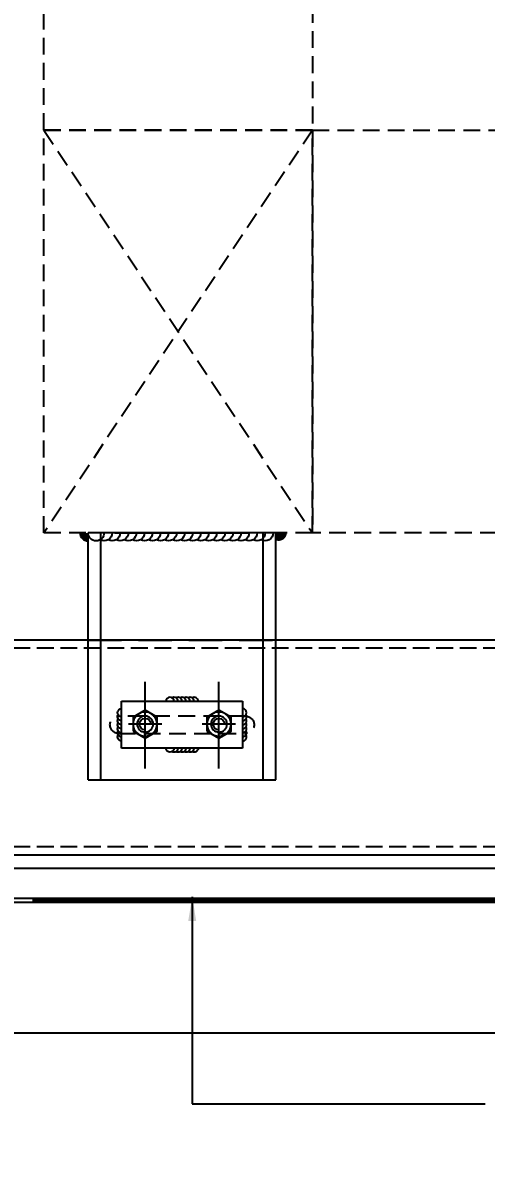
# Model space of a CAD drawing. Extents: x -8792 to 174344, y -43961 to 62816.
# Drawn here: x 10707 to 11053, y -9206 to -8363 of the extents above; entities that cross this region are included whole.
import ezdxf
from ezdxf.xclip import XClip

# ---------------------------------------------------------------- set-up
doc = ezdxf.new("R2010")
doc.units = 0
doc.header["$LTSCALE"] = 50
doc.header["$XCLIPFRAME"] = 0
for name, pattern in [('( Hidden )', [0.375, 0.25, -0.125]), ('DASH', [0.35, 0.25, -0.1]), ('DOT2', [0.125, 0, -0.125]), ('HIDDEN', [0.375, 0.25, -0.125]), ('HIDDEN2', [0.1875, 0.125, -0.0625]), ('JIS_08_15', [17.25, 15, -0.75, 0.75, -0.75])]:
    doc.linetypes.add(name, pattern=pattern)
for name, color, linetype in [('#分隔线', 1, 'JIS_08_15'), ('#标注', 1, 'Continuous'), ('#焊缝', 1, 'Continuous'), ('#虚线', 8, 'HIDDEN'), ('#配件', 11, 'Continuous'), ('#钢材', 34, 'Continuous'), ('#铝型材', 3, 'Continuous'), ('#铝板', 2, 'Continuous'), ('0-焊缝', 10, 'Continuous'), ('A-FLOR-OTLN', 4, 'DOT2'), ('DIM', 173, 'Continuous'), ('吊顶', 7, 'Continuous')]:
    doc.layers.add(name, color=color, linetype=linetype)
doc.styles.add('JHZX', font='jrs.shx', dxfattribs={"width": 0.6, "bigfont": 'jhz.shx'})
doc.dimstyles.new('JZBZ-12', dxfattribs={"dimscale": 12, "dimtxt": 3, "dimasz": 1.5, "dimexe": 1, "dimexo": 1, "dimgap": 0.5, "dimtad": 1, "dimdec": 0, "dimdsep": 46, "dimtxsty": 'JHZX', "dimblk1": 'ARCHTICK', "dimblk2": 'ARCHTICK', "dimsah": 1, "dimcen": 0, "dimclrd": 1, "dimclre": 1, "dimclrt": 2, "dimadec": 3, "dimazin": 2, "dimtfac": 1, "dimtdec": 0, "dimtix": 1, "dimtmove": 0, "dimatfit": 3, "dimfxl": 0, "dimtolj": 1, "dimlwd": -1, "dimlwe": -1, "dimarcsym": 0})
doc.dimstyles.new('JZBZ-15', dxfattribs={"dimscale": 15, "dimtxt": 3, "dimasz": 1.5, "dimexe": 1, "dimexo": 1, "dimgap": 0.5, "dimtad": 1, "dimdec": 0, "dimdsep": 46, "dimtxsty": 'JHZX', "dimblk1": 'ARCHTICK', "dimblk2": 'ARCHTICK', "dimsah": 1, "dimcen": 0, "dimclrd": 1, "dimclre": 1, "dimclrt": 2, "dimadec": 3, "dimazin": 2, "dimtfac": 1, "dimtdec": 0, "dimtix": 1, "dimtmove": 0, "dimatfit": 3, "dimfxl": 0, "dimtolj": 1, "dimlwd": -1, "dimlwe": -1, "dimarcsym": 0})

# ---------------------------------------------------------------- blocks, each defined once
blk = doc.blocks.new('A$Cbd8d7c8c')
at = {"layer": 'A-FLOR-OTLN', "color": 8}
blk.add_lwpolyline([(-22721.25, -15689.87), (-43719.42, -33393.16, 0.413756), (-43991.61, -36560.98, 0.189672), (122158.17, -126683.04, 0.414786), (124666.02, -124719.49), (133885.17, -48361.88, 0.379931), (116453.25, -23207.95, 0.236452)], format="xyb", dxfattribs=at)
at = {"layer": '吊顶', "const_width": 3}
blk.add_lwpolyline([(36525.16, -42886.24, 0.056654), (31389.8, -41079.32), (30859.09, -40957.78, -0.112536), (21289.45, -36343.72, -0.028917), (3039.01, -19971.01, 0.413532), (-633.62, -19953.38), (-31397.94, -50352.84, 0.414781), (-31416.33, -54033.31, 0.170492), (123964.28, -129414.71, 0.412564), (126841.18, -127143.22), (136317.5, -48655.55, 1.269195), (87076.8, -54393.32)], format="xyb", dxfattribs=at)
blk = doc.blocks.new('*U209')
at = {"layer": '0-焊缝'}
for centre, end in [((3996.51, 3047.67), 180), ((4001.51, 3047.67), 120), ((4006.51, 3047.67), 120), ((4011.51, 3047.67), 120), ((4016.51, 3047.67), 120), ((4021.51, 3047.67), 120), ((4026.51, 3047.67), 120), ((4031.51, 3047.67), 120), ((4036.51, 3047.67), 120), ((4041.51, 3047.67), 120), ((4046.51, 3047.67), 120), ((4051.51, 3047.67), 120), ((4056.51, 3047.67), 120), ((4061.51, 3047.67), 120), ((4066.51, 3047.67), 120), ((4071.51, 3047.67), 120), ((4076.51, 3047.67), 120), ((4081.51, 3047.67), 120), ((4086.51, 3047.67), 120), ((4091.51, 3047.67), 120), ((4096.51, 3047.67), 120), ((4101.51, 3047.67), 120)]:
    blk.add_arc(centre, 5, 0, end, dxfattribs=at)
blk = doc.blocks.new('*U288')
at = {"layer": '#焊缝'}
for centre, end in [((3996.5, 3047.7), 180), ((4001.5, 3047.7), 120), ((4006.5, 3047.7), 120), ((4011.5, 3047.7), 120), ((4016.5, 3047.7), 120), ((4021.5, 3047.7), 120), ((4026.5, 3047.7), 120)]:
    blk.add_arc(centre, 5, 0, end, dxfattribs=at)
blk = doc.blocks.new('*U289')
at = {"layer": '#焊缝'}
for centre, end in [((3996.5, 3047.7), 180), ((4001.5, 3047.7), 120), ((4006.5, 3047.7), 120), ((4011.5, 3047.7), 120), ((4016.5, 3047.7), 120), ((4021.5, 3047.7), 120), ((4026.5, 3047.7), 120)]:
    blk.add_arc(centre, 5, 0, end, dxfattribs=at)
blk = doc.blocks.new('ASDFDFBBBB')
at = {"layer": '#焊缝'}
h = blk.add_hatch(color=256, dxfattribs=at)
edge = h.paths.add_edge_path()
edge.add_line((5773.18, -1550.07), (5767.18, -1550.07))
edge.add_ellipse((5761.18, -1550.07), major_axis=(4.24, 4.24), ratio=1, start_angle=302.92884, end_angle=315, ccw=False)
edge.add_line((5767.05, -1551.33), (5767.05, -1556.07))
edge.add_ellipse((5767.18, -1550.07), major_axis=(4.24, -4.24), ratio=1, start_angle=313.73301, end_angle=405)
at = {"layer": '#钢材'}
h = blk.add_hatch(color=256, dxfattribs=at)
edge = h.paths.add_edge_path()
edge.add_line((5627.11, -1555.73), (5627.11, -1550.07))
edge.add_line((5627.11, -1550.07), (5619.11, -1550.07))
edge.add_ellipse((5625.11, -1550.07), major_axis=(4.24, 4.24), ratio=1, start_angle=135, end_angle=244.47122)
at = {"layer": '#分隔线'}
for p, q in [((5669.68, -1725.61), (5669.68, -1661.02)), ((5724.68, -1725.61), (5724.68, -1661.02)), ((5657.29, -1692.52), (5682.06, -1692.52)), ((5712.29, -1692.52), (5737.06, -1692.52))]:
    blk.add_line(p, q, dxfattribs=at)
at = {"layer": '#焊缝', "extrusion": (5.59606e-30, 1.22461e-16, -1)}
blk.add_arc((-5767.18, -1550.07), 6, 180, 270, dxfattribs=at)
at = {"layer": '#虚线', "color": 8, "linetype": 'DASH'}
for p, q in [((5823.25, -1170.07), (12116.78, -1170.07)), ((5823.25, -1320.07), (12116.78, -1320.07)), ((12116.78, -1325.07), (5823.25, -1325.07)), ((692.55, -1636.07), (5915.04, -1636.07)), ((692.55, -1784.07), (5915.04, -1784.07))]:
    blk.add_line(p, q, dxfattribs=at)
at = {"layer": '#配件'}
for points in [[(5678.68, -1697.72), (5669.68, -1702.91), (5660.68, -1697.72), (5660.68, -1687.32), (5669.68, -1682.13), (5678.68, -1687.32)], [(5733.68, -1697.72), (5724.68, -1702.91), (5715.68, -1697.72), (5715.68, -1687.32), (5724.68, -1682.13), (5733.68, -1687.32)]]:
    blk.add_lwpolyline(points, close=True, dxfattribs=at)
for centre, radius in [((5669.68, -1692.52), 9), ((5724.68, -1692.52), 9), ((5669.68, -1692.52), 6), ((5724.68, -1692.52), 6)]:
    blk.add_circle(centre, radius, dxfattribs=at)
for centre in [(5669.68, -1692.52), (5724.68, -1692.52)]:
    blk.add_arc(centre, 4.25, 270, 180, dxfattribs=at)
at = {"layer": '#钢材', "color": 34}
for p, q in [((5627.18, -1733.92), (5627.18, -1550.07)), ((5627.18, -1550.07), (5767.21, -1550.07)), ((5636.68, -1733.92), (5636.68, -1550.07)), ((5747.18, -1550.07), (5647.18, -1550.07)), ((5757.68, -1733.92), (5757.68, -1550.07)), ((5767.18, -1733.92), (5767.18, -1550.07)), ((5742.18, -1675.52), (5652.18, -1675.52)), ((5742.18, -1710.52), (5742.18, -1675.52)), ((5652.18, -1710.52), (5742.18, -1710.52))]:
    blk.add_line(p, q, dxfattribs=at)
at = {"layer": '#钢材', "ltscale": 10}
for p, q in [((692.55, -1630.07), (5915.04, -1630.07)), ((692.55, -1790.07), (5915.04, -1790.07))]:
    blk.add_line(p, q, dxfattribs=at)
at = {"layer": '#钢材', "color": 8, "linetype": 'HIDDEN', "ltscale": 2}
blk.add_line((5767.18, -1630.07), (5627.18, -1630.07), dxfattribs=at)
at = {"layer": '#钢材'}
for p, q in [((5652.18, -1675.52), (5652.18, -1710.52)), ((5767.18, -1733.92), (5627.18, -1733.92))]:
    blk.add_line(p, q, dxfattribs=at)
at = {"layer": '#钢材', "color": 34, "linetype": 'HIDDEN2', "ltscale": 2}
blk.add_lwpolyline([(5744.36, -1699.52), (5650, -1699.52, -1), (5650, -1686.52), (5744.36, -1686.52, -1)], format="xyb", close=True, dxfattribs=at)
at = {"layer": '#铝型材', "color": 8, "linetype": '( Hidden )'}
for points in [[(5600.06, -1250.07), (5800.06, -1250.07), (5800.06, -970.07), (5600.06, -970.07)], [(5600.06, -1250.07), (5200.06, -1250.07), (5200.06, -1550.07), (5600.06, -1550.07)], [(5600.06, -1550.07), (5800.06, -1550.07), (5800.06, -1250.07), (5600.06, -1250.07)]]:
    blk.add_lwpolyline(points, close=True, dxfattribs=at)
for points in [[(5800.06, -1250.07), (5600.06, -1550.07)], [(5600.06, -1250.07), (5800.06, -1550.07)]]:
    blk.add_lwpolyline(points, dxfattribs=at)
at = {"layer": '#铝板'}
blk.add_line((11950.06, -1355.07), (6100.06, -1355.07), dxfattribs=at)
for points in [[(5882.5, -1800.07), (5882.5, -1825.07), (3307.49, -1825.07), (3307.49, -1800.07), (5882.5, -1800.07)], [(5879.5, -1800.07), (5879.5, -1822.07), (3310.49, -1822.07), (3310.49, -1800.07)]]:
    blk.add_lwpolyline(points, dxfattribs=at)
at = {"linetype": 'DASH', "ltscale": 150, "const_width": 3}
blk.add_lwpolyline([(5808.64, -1823.57), (3330.76, -1823.57)], dxfattribs=at)
at = {"layer": '#钢材', "color": 34, "xscale": 1.2, "yscale": 1.2, "zscale": 1.2, "rotation": 180}
blk.add_blockref('*U209', (10557.02, 2107.13), dxfattribs=at)
at = {"layer": '#钢材', "xscale": -0.6000000000000001, "yscale": 0.6000000000000001, "zscale": 0.6000000000000001}
blk.add_blockref('*U289', (8104.07, -3504.12), dxfattribs=at)
at = {"layer": '#钢材'}
for name, p, xscale, yscale, zscale, rotation in [('*U288', (7480.78, 713.88), -0.6000000000000014, 0.6000000000000014, 0.6000000000000014, 90), ('*U288', (3913.58, 713.88), 0.6000000000000015, 0.6000000000000015, 0.6000000000000015, 270), ('*U289', (8104.07, 118.08), 0.6000000000000001, 0.6000000000000001, 0.6000000000000001, 180)]:
    blk.add_blockref(name, p, dxfattribs=dict(at, xscale=xscale, yscale=yscale, zscale=zscale, rotation=rotation))
blk = doc.blocks.new('_ARCHTICK')
at = {"color": 0, "linetype": 'ByBlock', "const_width": 0.15}
blk.add_lwpolyline([(-0.5, -0.5), (0.5, 0.5)], dxfattribs=at)
blk = doc.blocks.new('*D345')
at = {"layer": 'Defpoints', "color": 0, "ltscale": 10, "transparency": 16777216}
for p in [(10633.34, -9017.95), (13936.1, -9017.95), (13936.1, -9115.36)]:
    blk.add_point(p, dxfattribs=at)
at = {"layer": 'DIM', "color": 1, "ltscale": 10, "transparency": 16777216}
for p, q in [((10633.34, -9032.95), (10633.34, -9130.36)), ((13936.1, -9032.95), (13936.1, -9130.36)), ((10633.34, -9115.36), (13936.1, -9115.36))]:
    blk.add_line(p, q, dxfattribs=at)
at = {"layer": 'DIM', "color": 1, "ltscale": 10, "transparency": 16777216, "xscale": 22.5, "yscale": 22.5, "zscale": 22.5, "rotation": 180}
blk.add_blockref('_ARCHTICK', (10633.34, -9115.36), dxfattribs=at)
at = {"layer": 'DIM', "color": 1, "ltscale": 10, "transparency": 16777216, "xscale": 22.5, "yscale": 22.5, "zscale": 22.5}
blk.add_blockref('_ARCHTICK', (13936.1, -9115.36), dxfattribs=at)
at = {"layer": 'DIM', "color": 2, "ltscale": 10, "transparency": 16777216, "insert": (12284.72, -9085.36), "char_height": 45, "attachment_point": 5, "style": 'JHZX'}
blk.add_mtext('\\A1;VAL', dxfattribs=at)

msp = doc.modelspace()

# ---------------------------------------------------------------- block references
at = {"ltscale": 10}
ref = msp.add_blockref('A$Cbd8d7c8c', (-20242.468, 78224.561), dxfattribs=at)
XClip(ref).set_block_clipping_path([(33737.5024453482, -58253.8739175466), (58527.5008306247, -28195.842069268)])
ref = msp.add_blockref('A$Cbd8d7c8c', (22321.982, 94074.685), dxfattribs=at)
XClip(ref).set_block_clipping_path([(76291.0063025201, -72283.9918497168), (103268.9259821397, -47877.3086105986)])
at = {"ltscale": 12}
ref = msp.add_blockref('ASDFDFBBBB', (16523.379, -7192.873), dxfattribs=dict(at, xscale=-1))
XClip(ref).set_block_clipping_path([(4357.7572503736, -3823.1708667884), (6968.1443472763, 1342.8291332118)])
ref = msp.add_blockref('ASDFDFBBBB', (14736.155, -7192.873), dxfattribs=dict(at, xscale=-1))
XClip(ref).set_block_clipping_path([(-715.4778529943, -3797.3053243063), (2511.2529271227, 1432.8291332118)])
ref = msp.add_blockref('ASDFDFBBBB', (19664.938, -7192.873), dxfattribs=dict(at, xscale=-1))
XClip(ref).set_block_clipping_path([(11800.9034438342, -3842.9944827884), (17026.5034438345, 748.8291332118)])

# ---------------------------------------------------------------- next in the draw order: dimensions: what is measured, and where the dimension line sits
at = {"layer": 'DIM', "ltscale": 10}
dim = msp.add_linear_dim(base=(13936.099, -9115.365), p1=(10633.339, -9017.947), p2=(13936.099, -9017.947), text='VAL', dimstyle='JZBZ-15', override={"dimtmove": 1, "dimfxl": 200, "dimarcsym": 1}, dxfattribs=at)
dim.commit()
dim.dimension.update_dxf_attribs({"geometry": '*D345', "text_midpoint": (12284.719, -9085.365)})

# ---------------------------------------------------------------- next in the draw order: leaders
at = {"layer": '#标注', "ltscale": 10}
msp.add_leader([(10833.798, -9013.963), (10833.798, -9168.165), (11052.086, -9168.165)], dimstyle='JZBZ-12', dxfattribs=at)

doc.saveas('drawing.dxf')
